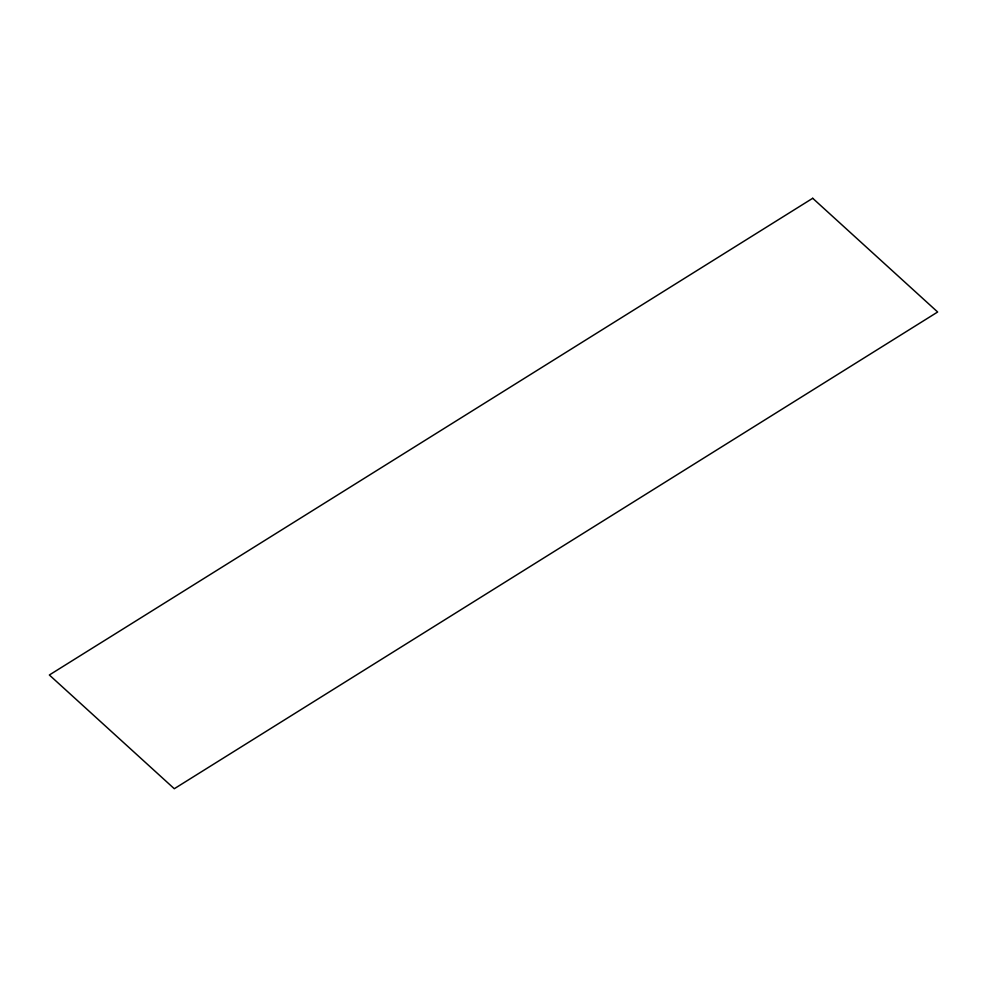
<?xml version="1.0" encoding="UTF-8"?>
<svg xmlns="http://www.w3.org/2000/svg" width="987" height="987" viewBox="0 0 987 987"><rect width="100%" height="100%" fill="white"/><g stroke="black" fill="none" stroke-linecap="round" stroke-linejoin="round"><path stroke-width="1.48" d="M812.708 198.276L49.35 674.997L174.292 788.724L937.65 312.003L812.708 198.276"/></g></svg>
